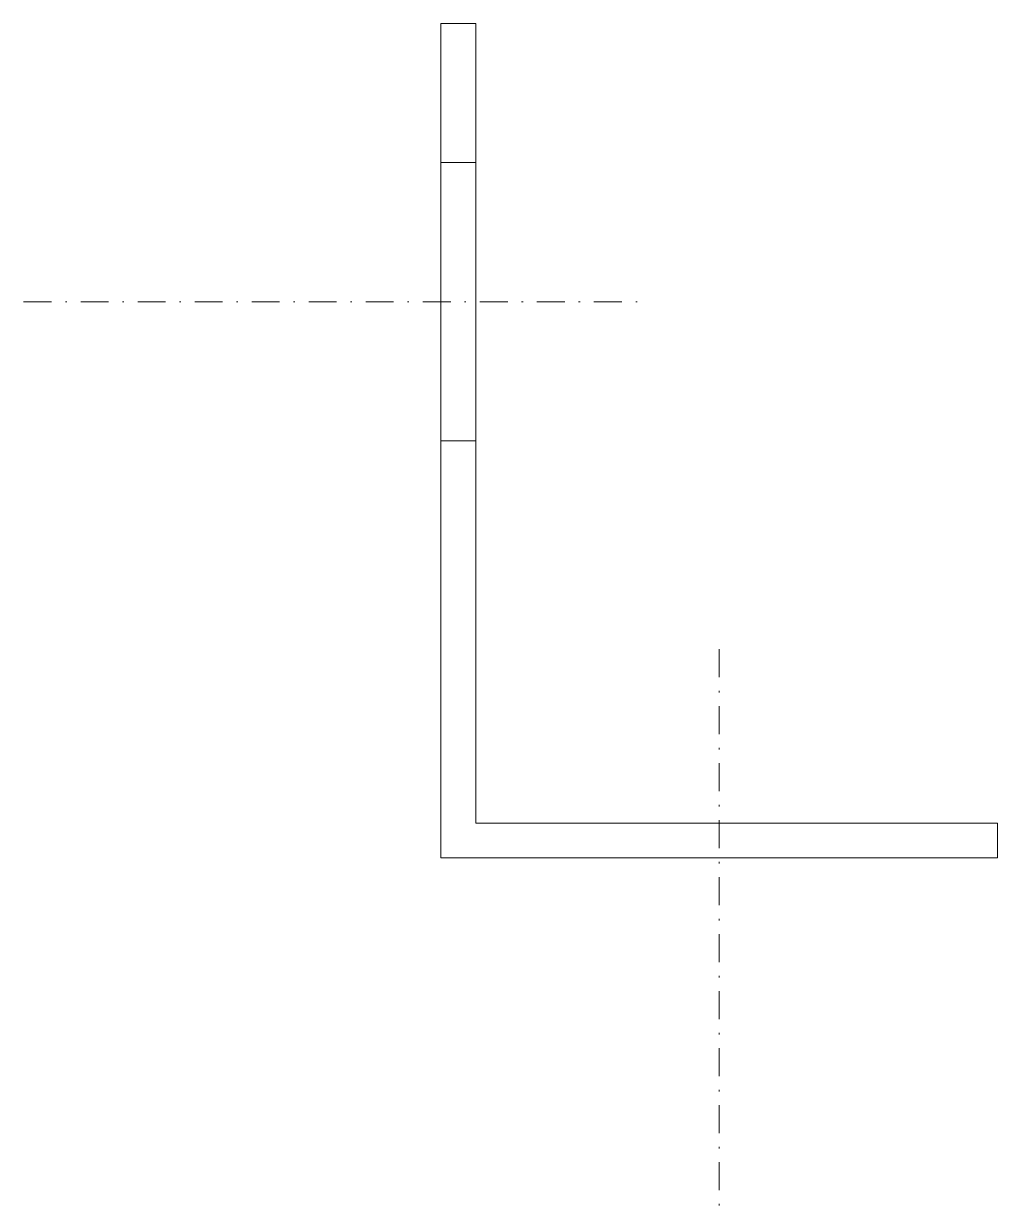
# Model space of a CAD drawing. Header units: metres. Extents: x -30 to 40, y -25 to 60.
import ezdxf

# ---------------------------------------------------------------- set-up
doc = ezdxf.new("R2010")
doc.units = ezdxf.units.M
doc.linetypes.add('Streep-stip _ detail', pattern=[4, 2, -1, 0, -1])
doc.layers.add('A-DETL-GENF', color=92, linetype='Continuous', lineweight=18)

# ---------------------------------------------------------------- blocks, each defined once
blk = doc.blocks.new('30_L-anker - 60x40-3126459-00_0 Basismaterialen')
at = {"layer": 'A-DETL-GENF'}
for p, q in [((2.5, 60), (0, 60)), ((0, 60), (0, 0)), ((2.5, 2.5), (2.5, 60)), ((0, 50), (2.5, 50)), ((0, 30), (2.5, 30)), ((40, 2.5), (2.5, 2.5)), ((40, 2.5), (40, 0)), ((40, 0), (0, 0))]:
    blk.add_line(p, q, dxfattribs=at)
at = {"layer": 'A-DETL-GENF', "linetype": 'Streep-stip _ detail', "lineweight": 13}
for p, q in [((-30, 40), (15, 40)), ((20, 15), (20, -25))]:
    blk.add_line(p, q, dxfattribs=at)

msp = doc.modelspace()

# ---------------------------------------------------------------- block references
msp.add_blockref('30_L-anker - 60x40-3126459-00_0 Basismaterialen', (0, 0))

doc.saveas('drawing.dxf')
